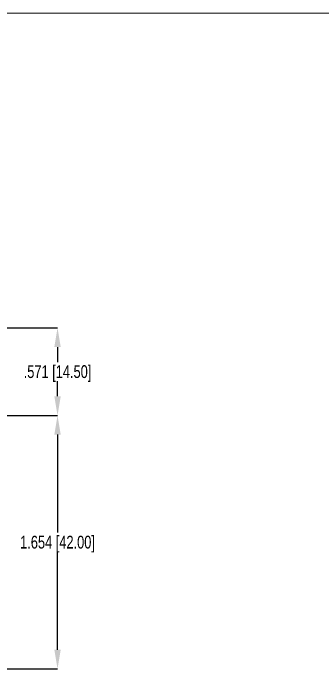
# Model space of a CAD drawing. Header units: inches. Extents: x 0 to 10.3, y -0.2 to 16.8.
# Drawn here: x 4.495 to 6.516, y 3.522 to 7.8 of the extents above; entities that cross this region are included whole.
import ezdxf

# ---------------------------------------------------------------- set-up
doc = ezdxf.new("R2010")
doc.units = ezdxf.units.IN
doc.header["$MEASUREMENT"] = 0
doc.header["$PDSIZE"] = -1
doc.styles.add('SLDTEXTSTYLE1', font='TXT', dxfattribs={"width": 0.75})
doc.dimstyles.new('SLDDIMSTYLE4', dxfattribs={"dimtxt": 0.083333, "dimasz": 0.125, "dimexe": 0, "dimexo": 0.0625, "dimgap": 0.020833, "dimtad": 0, "dimtih": 1, "dimtoh": 1, "dimdec": 3, "dimrnd": 1e-09, "dimzin": 12, "dimdsep": 46, "dimtxsty": 'SLDTEXTSTYLE1', "dimsah": 1, "dimcen": 0.09, "dimadec": 0, "dimazin": 3, "dimtfac": 1, "dimtdec": 3, "dimtofl": 0, "dimtmove": 0, "dimatfit": 3, "dimfxl": 1, "dimfrac": 2, "dimtolj": 1, "dimtzin": 12, "dimarcsym": 0})

# ---------------------------------------------------------------- blocks, each defined once
blk = doc.blocks.new('*D61')
at = {"color": 0, "linetype": 'Continuous', "lineweight": -2}
for p, q in [((3.7846, 5.176), (4.7851, 5.176)), ((4.7851, 5.051), (4.7851, 4.4117)), ((4.7851, 3.6474), (4.7851, 4.2867)), ((3.7846, 3.5224), (4.7851, 3.5224))]:
    blk.add_line(p, q, dxfattribs=at)
at = {"color": 0, "linetype": 'Continuous'}
for points in [[(4.7643, 5.051), (4.806, 5.051), (4.7851, 5.176)], [(4.7643, 3.6474), (4.806, 3.6474), (4.7851, 3.5224)]]:
    blk.add_solid(points, dxfattribs=at)
at = {"layer": 'Defpoints', "color": 0, "linetype": 'Continuous'}
for p in [(3.7221, 5.176), (4.7851, 5.176), (3.7221, 3.5224)]:
    blk.add_point(p, dxfattribs=at)
at = {"color": 0, "linetype": 'Continuous', "lineweight": 0, "insert": (4.7851, 4.3909), "char_height": 0.083333, "attachment_point": 2, "style": 'SLDTEXTSTYLE1'}
blk.add_mtext('\\A1;1.654 [42.00]', dxfattribs=at)
blk = doc.blocks.new('*D62')
at = {"color": 0, "linetype": 'Continuous', "lineweight": -2}
for p, q in [((2.9283, 5.7468), (4.7851, 5.7468)), ((4.7851, 5.6218), (4.7851, 5.5239)), ((4.7851, 5.301), (4.7851, 5.3989)), ((3.7846, 5.176), (4.7851, 5.176))]:
    blk.add_line(p, q, dxfattribs=at)
at = {"color": 0, "linetype": 'Continuous'}
for points in [[(4.7643, 5.6218), (4.806, 5.6218), (4.7851, 5.7468)], [(4.7643, 5.301), (4.806, 5.301), (4.7851, 5.176)]]:
    blk.add_solid(points, dxfattribs=at)
at = {"layer": 'Defpoints', "color": 0, "linetype": 'Continuous'}
for p in [(2.8658, 5.7468), (4.7851, 5.7468), (3.7221, 5.176)]:
    blk.add_point(p, dxfattribs=at)
at = {"color": 0, "linetype": 'Continuous', "lineweight": 0, "insert": (4.7851, 5.5031), "char_height": 0.083333, "attachment_point": 2, "style": 'SLDTEXTSTYLE1'}
blk.add_mtext('\\A1;.571 [14.50]', dxfattribs=at)

msp = doc.modelspace()

# ---------------------------------------------------------------- linework, layer by layer
at = {"color": 7, "linetype": 'Continuous', "lineweight": 0}
msp.add_line((0, 7.8), (10.3, 7.8), dxfattribs=at)

# ---------------------------------------------------------------- dimensions: what is measured, and where the dimension line sits
for base, p1, p2, picture, middle in [((4.78512, 5.74684), (3.72213, 5.17597), (2.86583, 5.74684), '*D62', (4.78512, 5.46141)), ((4.78512, 5.17597), (3.72213, 3.52243), (3.72213, 5.17597), '*D61', (4.78512, 4.3492))]:
    dim = msp.add_linear_dim(base=base, p1=p1, p2=p2, angle=90, dimstyle='SLDDIMSTYLE4', dxfattribs=at)
    dim.commit()
    dim.dimension.update_dxf_attribs({"geometry": picture, "text_midpoint": middle, "dimtype": 160})

doc.saveas('drawing.dxf')
